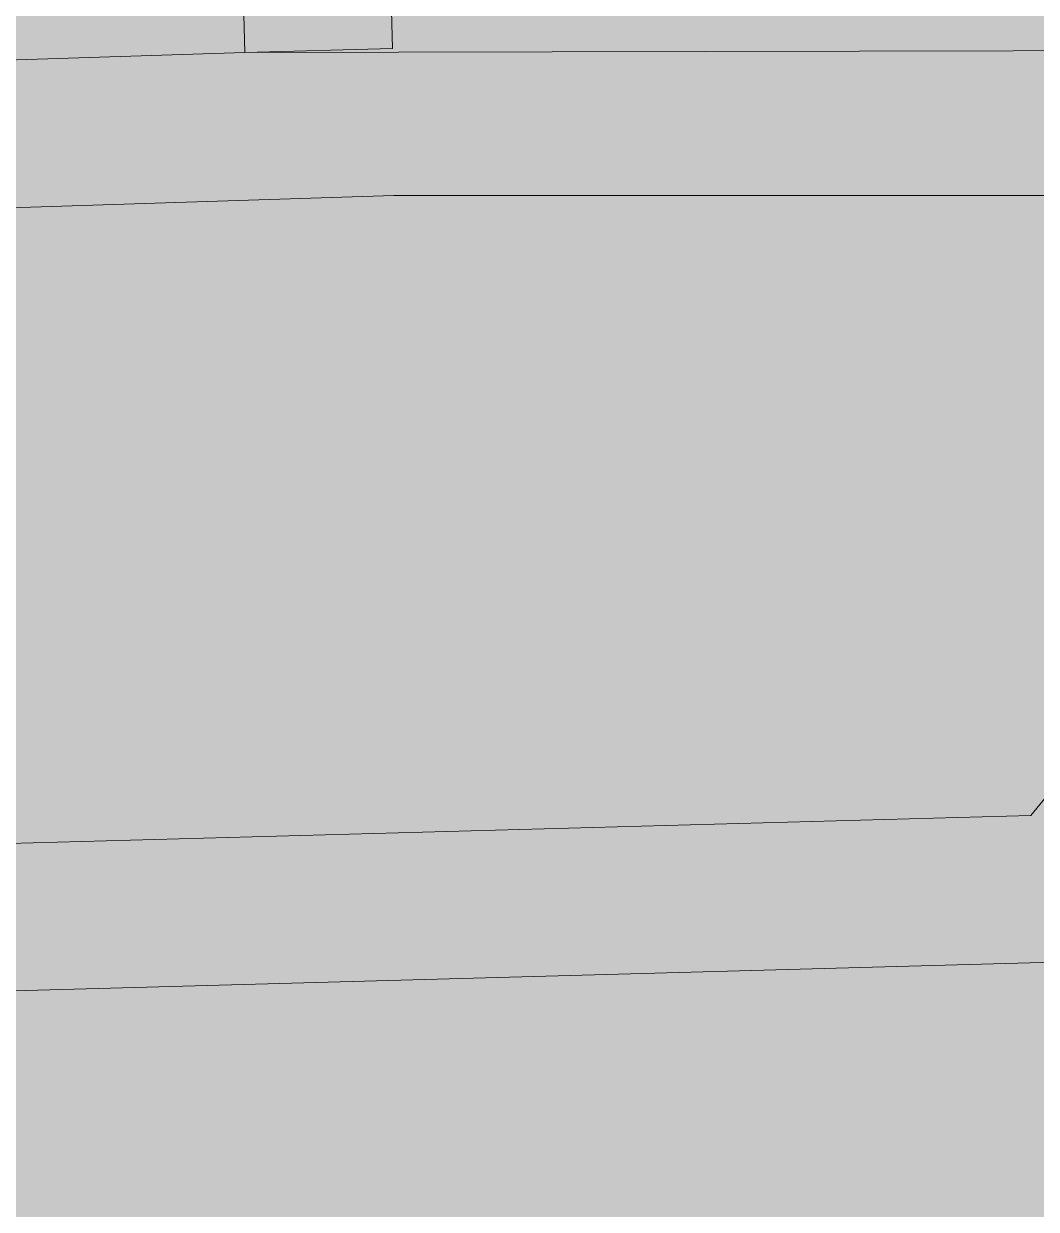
# Model space of a CAD drawing. Header units: metres. Extents: x 68582 to 69192, y 19191 to 19633.
# Drawn here: x 68952.05 to 68965.77, y 19336.35 to 19352.41 of the extents above; entities that cross this region are included whole.
import ezdxf

# ---------------------------------------------------------------- set-up
doc = ezdxf.new("R2010")
doc.units = ezdxf.units.M
doc.layers.get('0').update_dxf_attribs({"lineweight": 15})
doc.layers.add('Kasvillisuus', color=7, linetype='Continuous', lineweight=5)
doc.layers.add('None', color=7, linetype='Continuous', lineweight=5)

msp = doc.modelspace()

# ---------------------------------------------------------------- hatches: boundary and pattern name
at = {"true_color": 0xd1f0d1, "transparency": 33554687}
msp.add_hatch(color=254, dxfattribs=at).paths.add_polyline_path([(68588.122, 19191.443), (69192.296, 19191.443), (69192.296, 19628.232), (68588.122, 19628.232)], flags=0)
at = {"layer": 'Kasvillisuus', "true_color": 0xffffff, "transparency": 33554687}
msp.add_hatch(color=7, dxfattribs=at).paths.add_polyline_path([(68956.641, 19367.477), (68957.049, 19352.073), (68955.05, 19352.02), (68954.63, 19367.87)], flags=0)
h = msp.add_hatch(color=7, dxfattribs=at)
h.paths.add_polyline_path([(68920.17, 19350.9), (68892.03, 19350.11), (68892.49, 19348.09), (68914.89, 19348.75), (68914.89, 19340.28), (68893.09, 19339.68), (68893.21, 19337.69), (68966.67, 19339.71), (68975.15, 19350.08), (68982.19, 19350.08), (68982.12, 19352.08), (68955.05, 19352.02)], flags=0)
h.paths.add_polyline_path([(68916.5, 19347.9), (68916.9, 19348.35), (68917.35, 19348.35), (68924.5, 19343.08), (68924.521, 19343.064), (68924.541, 19343.048), (68924.562, 19343.031), (68924.582, 19343.014), (68924.602, 19342.996), (68924.622, 19342.977), (68924.642, 19342.958), (68924.661, 19342.939), (68924.68, 19342.919), (68924.698, 19342.898), (68924.717, 19342.877), (68924.734, 19342.855), (68924.752, 19342.833), (68924.769, 19342.81), (68924.786, 19342.787), (68924.802, 19342.763), (68924.817, 19342.739), (68924.833, 19342.714), (68924.847, 19342.689), (68924.861, 19342.664), (68924.875, 19342.638), (68924.888, 19342.611), (68924.9, 19342.585), (68924.912, 19342.558), (68924.923, 19342.53), (68924.934, 19342.503), (68924.944, 19342.475), (68924.953, 19342.447), (68924.962, 19342.418), (68924.97, 19342.389), (68924.977, 19342.361), (68924.984, 19342.331), (68924.989, 19342.302), (68924.995, 19342.273), (68924.999, 19342.244), (68925.003, 19342.214), (68925.006, 19342.184), (68925.009, 19342.155), (68925.01, 19342.125), (68925.011, 19342.096), (68925.012, 19342.066), (68925.011, 19342.037), (68925.01, 19342.008), (68925.009, 19341.978), (68925.006, 19341.949), (68925.003, 19341.92), (68924.999, 19341.892), (68924.995, 19341.863), (68924.99, 19341.835), (68924.985, 19341.807), (68924.978, 19341.779), (68924.972, 19341.752), (68924.964, 19341.725), (68924.956, 19341.698), (68924.948, 19341.671), (68924.939, 19341.645), (68924.929, 19341.619), (68924.919, 19341.594), (68924.909, 19341.569), (68924.898, 19341.544), (68924.887, 19341.52), (68924.875, 19341.496), (68924.863, 19341.473), (68924.85, 19341.45), (68916.75, 19341.35)], flags=0)
h.paths.add_polyline_path([(68957.07, 19350.08), (68972.57, 19350.08), (68965.7, 19341.68), (68931.4, 19340.74), (68920.5, 19348.91)], flags=0)

# ---------------------------------------------------------------- linework, layer by layer
at = {"layer": 'None', "color": 7, "linetype": 'Continuous', "lineweight": 5, "true_color": 0xffffff, "transparency": 33554687}
for points in [[(68956.641, 19367.477), (68957.049, 19352.073), (68955.05, 19352.02), (68954.63, 19367.87)], [(68920.17, 19350.9), (68892.03, 19350.11), (68892.49, 19348.09), (68914.89, 19348.75), (68914.89, 19340.28), (68893.09, 19339.68), (68893.21, 19337.69), (68966.67, 19339.71), (68975.15, 19350.08), (68982.19, 19350.08), (68982.12, 19352.08), (68955.05, 19352.02)], [(68957.07, 19350.08), (68972.57, 19350.08), (68965.7, 19341.68), (68931.4, 19340.74), (68920.5, 19348.91)]]:
    msp.add_lwpolyline(points, close=True, dxfattribs=at)

doc.saveas('drawing.dxf')
